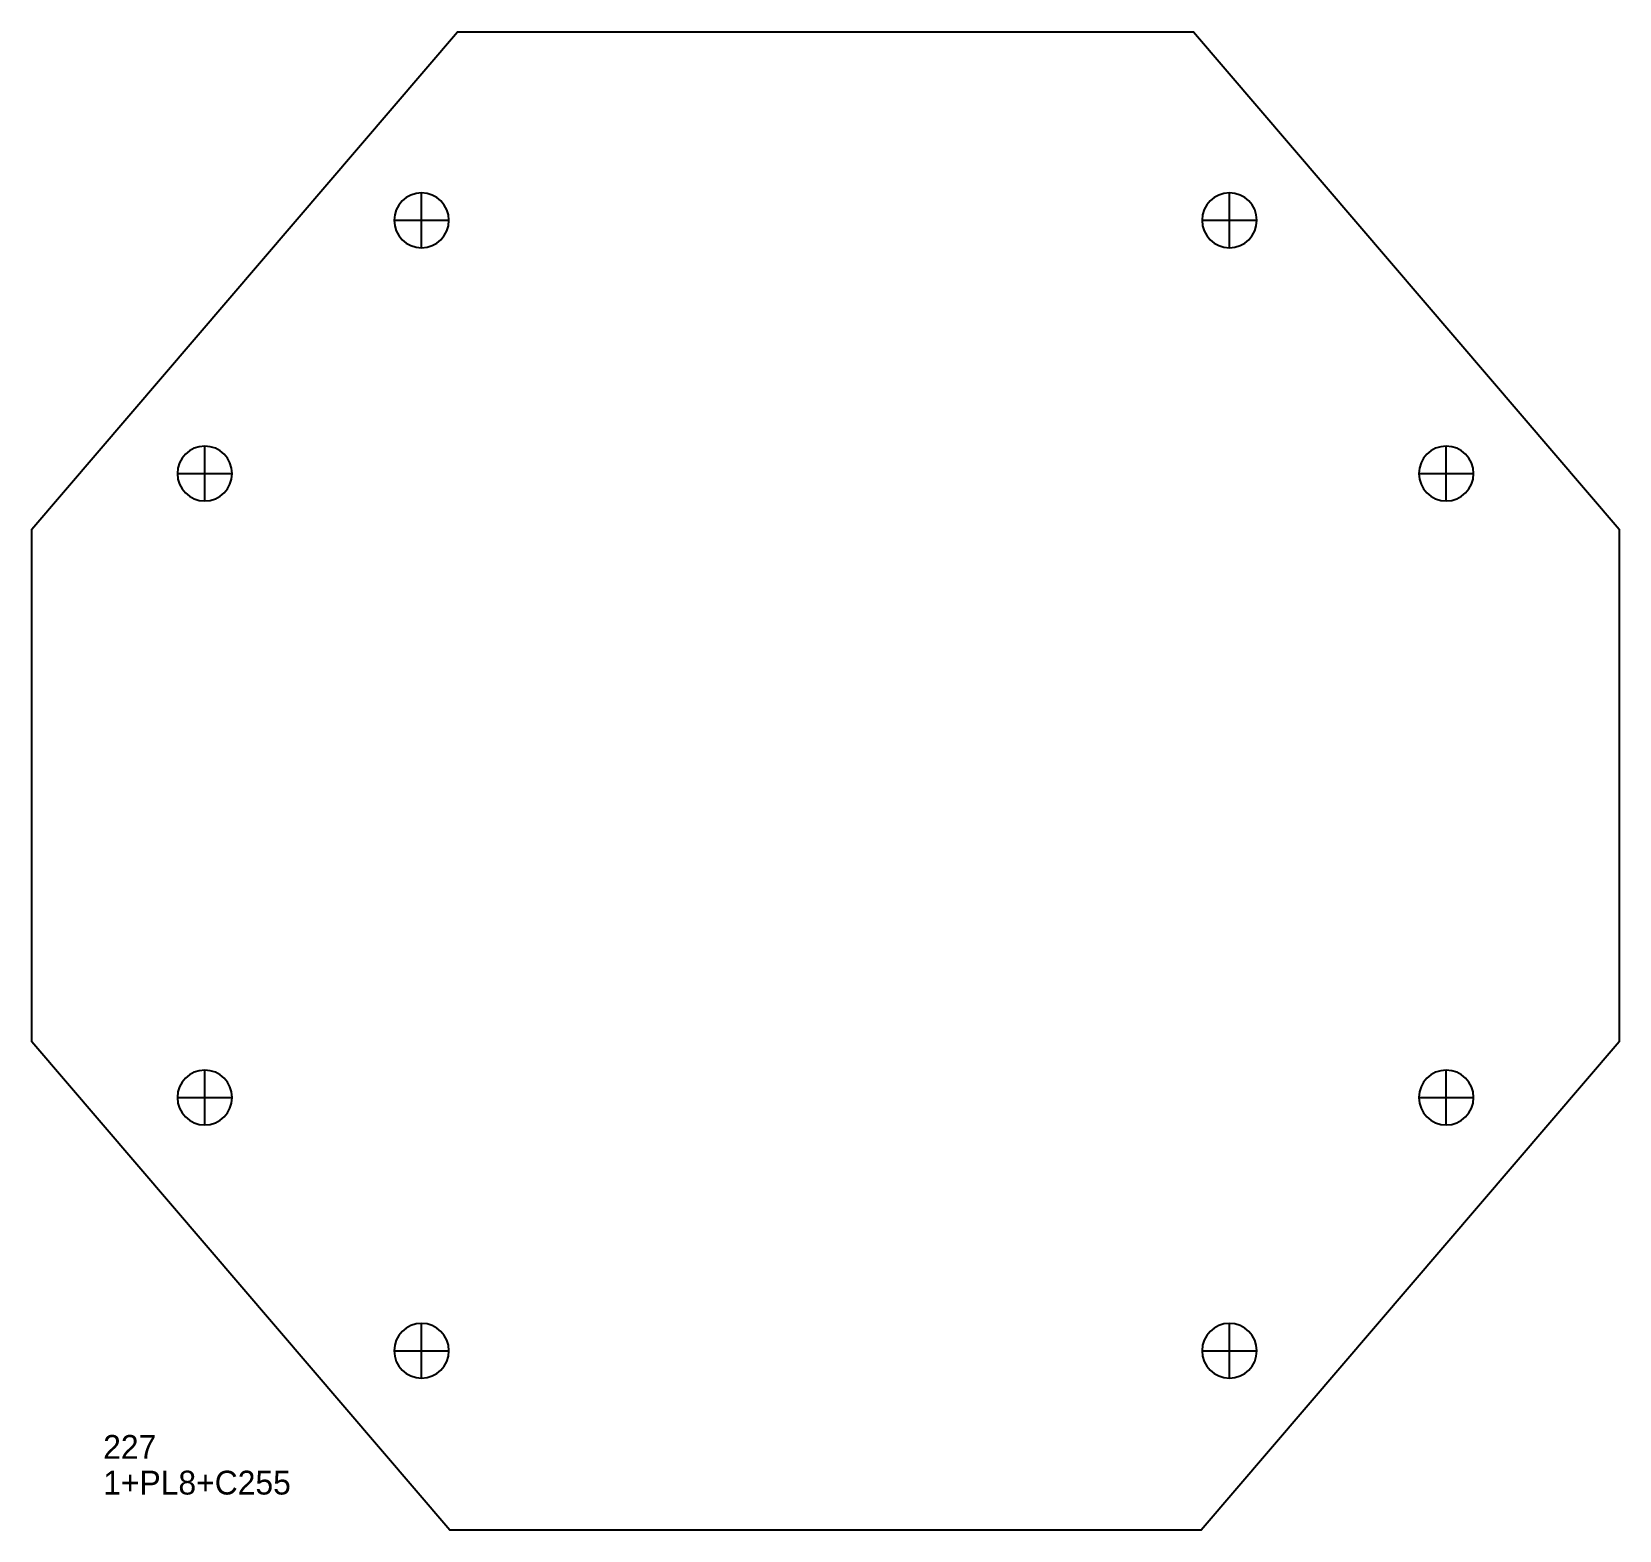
# Model space of a CAD drawing. Extents: x 0 to 667, y 0 to 629.
import ezdxf

# ---------------------------------------------------------------- set-up
doc = ezdxf.new("R2010")
doc.units = 0
for name, color, linetype in [('22', 7, 'CONTINUOUS'), ('CUT', 7, 'CONTINUOUS'), ('SCRIBE', 3, 'CONTINUOUS'), ('TEXT', 7, 'CONTINUOUS')]:
    doc.layers.add(name, color=color, linetype=linetype)

msp = doc.modelspace()

# ---------------------------------------------------------------- linework, layer by layer
at = {"layer": '22', "color": 7, "linetype": 'CONTINUOUS'}
for p, q in [((163.7, 538.64), (163.7, 561.64)), ((503, 538.65), (503, 561.65)), ((152.2, 550.14), (175.2, 550.14)), ((491.5, 550.15), (514.5, 550.15)), ((72.66, 432.29), (72.66, 455.29)), ((594.05, 432.29), (594.05, 455.29)), ((61.16, 443.79), (84.16, 443.79)), ((582.55, 443.79), (605.55, 443.79)), ((72.66, 170.24), (72.66, 193.24)), ((594.05, 170.24), (594.05, 193.24)), ((61.16, 181.74), (84.16, 181.74)), ((582.55, 181.74), (605.55, 181.74)), ((163.7, 63.89), (163.7, 86.89)), ((503.01, 63.89), (503.01, 86.89)), ((152.2, 75.39), (175.2, 75.39)), ((491.51, 75.39), (514.51, 75.39))]:
    msp.add_line(p, q, dxfattribs=at)
for points in [[(163.7, 561.64, 1), (163.7, 538.64, 1)], [(503, 561.65, 1), (503, 538.65, 1)], [(72.66, 455.29, 1), (72.66, 432.29, 1)], [(594.05, 455.29, 1), (594.05, 432.29, 1)], [(72.66, 193.24, 1), (72.66, 170.24, 1)], [(594.05, 193.24, 1), (594.05, 170.24, 1)], [(163.7, 86.89, 1), (163.7, 63.89, 1)], [(503.01, 86.89, 1), (503.01, 63.89, 1)]]:
    msp.add_lwpolyline(points, format="xyb", close=True, dxfattribs=at)
at = {"layer": 'CUT', "color": 7, "linetype": 'CONTINUOUS'}
msp.add_lwpolyline([(0, 205.11), (0, 420.43), (178.84, 629.33), (487.87, 629.34), (666.71, 420.43), (666.71, 205.11), (491.12, 0), (175.59, 0)], close=True, dxfattribs=at)

# ---------------------------------------------------------------- texts
at = {"layer": 'SCRIBE', "color": 3}
msp.add_text('227', height=10, dxfattribs=at).set_placement((30, 30))
at = {"layer": 'TEXT', "color": 7}
msp.add_text('1+PL8+C255', height=10, dxfattribs=at).set_placement((30, 15))

doc.saveas('drawing.dxf')
